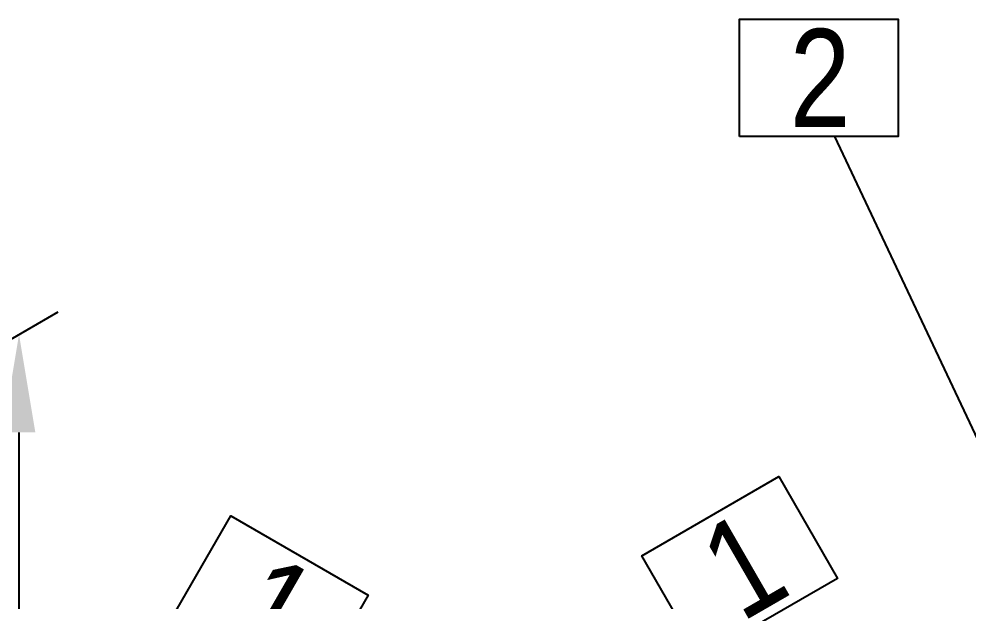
# Model space of a CAD drawing. Header units: millimetres. Extents: x 0 to 594, y 0 to 420.
# Drawn here: x 277.58 to 301.86, y 213.25 to 228.14 of the extents above; entities that cross this region are included whole.
import ezdxf
from ezdxf import colors
from ezdxf.entities.mleader import LeaderData, LeaderLine
from ezdxf.enums import TextEntityAlignment as Align
from ezdxf.math import Vec2, Vec3

# ---------------------------------------------------------------- set-up
doc = ezdxf.new("R2010")
doc.units = ezdxf.units.MM
doc.header["$LTSCALE"] = 0.25
doc.layers.add('주석', color=7, linetype='Continuous')
doc.layers.add('치수', color=1, linetype='Continuous')
doc.styles.add('AdskIsoAnnotation', font='arial.ttf', dxfattribs={"width": 0.8, "height": 1})
doc.styles.add('AdskIsoMetric', font='arial.ttf', dxfattribs={"width": 0.8, "height": 2.5})
doc.styles.add('AdskIsoMetric-30', font='arial.ttf', dxfattribs={"width": 0.8, "height": 2.5})
doc.styles.get("Standard").update_dxf_attribs({"font": 'arial.ttf'})
doc.dimstyles.new('AdskIsoMetric', dxfattribs={"dimtxt": 2.5, "dimasz": 2.5, "dimexe": 1, "dimexo": 2, "dimgap": 0.8, "dimtad": 1, "dimdec": 0, "dimrnd": 1, "dimzin": 0, "dimdsep": 46, "dimtxsty": 'AdskIsoMetric', "dimcen": 0, "dimclrt": 7, "dimadec": 0, "dimazin": 0, "dimtfac": 1, "dimtdec": 0, "dimtmove": 1, "dimatfit": 3, "dimfxl": 0, "dimfrac": 2, "dimtolj": 1, "dimtzin": 0, "dimarcsym": 0})

# ---------------------------------------------------------------- blocks, each defined once
blk = doc.blocks.new('*D69')
at = {"layer": 'Defpoints', "color": 0}
for p in [(277.58, 220.084), (264.59, 212.584), (264.59, 189.201)]:
    blk.add_point(p, dxfattribs=at)
at = {"layer": '치수', "color": 0, "lineweight": -2}
for p, q in [((266.59, 213.739), (278.58, 220.661)), ((277.58, 199.201), (277.58, 217.584)), ((266.59, 190.355), (278.58, 197.278))]:
    blk.add_line(p, q, dxfattribs=at)
at = {"layer": '치수', "color": 0}
for points in [[(277.163, 217.584), (277.997, 217.584), (277.58, 220.084)], [(277.163, 199.201), (277.997, 199.201), (277.58, 196.701)]]:
    blk.add_solid(points, dxfattribs=at)
at = {"layer": '치수', "color": 7, "insert": (275.314, 210.894), "char_height": 2.5, "attachment_point": 5, "rotation": 90, "style": 'AdskIsoMetric-30'}
blk.add_mtext('\\A1;3954', dxfattribs=at)
blk = doc.blocks.new('AnnoRect')
at = {"color": 0, "linetype": 'ByBlock', "lineweight": -2}
blk.add_wipeout([(-0.8095, -0.6), (-0.8095, 0.6), (0.8095, 0.6), (0.8095, -0.6)], dxfattribs=at)
blk.add_lwpolyline([(-0.8095, -0.6), (-0.8095, 0.6), (0.8095, 0.6), (0.8095, -0.6)], close=True, dxfattribs=at)
at = {"color": 0, "linetype": 'ByBlock', "lineweight": -2, "style": 'AdskIsoAnnotation', "width": 0.8}
blk.add_attdef('XX', text='', height=1, dxfattribs=at).set_placement((0, 0), align=Align.MIDDLE_CENTER)

msp = doc.modelspace()

# ---------------------------------------------------------------- block references
at = {"layer": '주석'}
ref = msp.add_blockref('AnnoRect', (284, 213.1419), dxfattribs=dict(at, xscale=2.500000000000001, yscale=2.500000000000001, zscale=2.500000000000001, rotation=330.0000000022818))
ref.add_attrib('XX_001', '1', (282.79, 212.3912), dxfattribs={"layer": '0', "color": 0, "linetype": 'ByBlock', "lineweight": -2, "height": 2.5, "rotation": 330, "style": 'AdskIsoAnnotation', "width": 0.8})

# ---------------------------------------------------------------- dimensions: what is measured, and where the dimension line sits
at = {"layer": '치수'}
dim = msp.add_linear_dim(base=(277.58, 220.0841), p1=(264.5896, 189.2007), p2=(264.5896, 212.5841), angle=90, text='3954', dimstyle='AdskIsoMetric', override={"dimtad": 0, "dimlfac": 169.101284, "dimtxsty": 'AdskIsoMetric-30', "dimse1": 0, "dimse2": 0, "dimsd1": 0, "dimsd2": 0, "dimtmove": 1}, dxfattribs=at)
dim.commit()
dim.dimension.update_dxf_attribs({"geometry": '*D69', "text_midpoint": (275.3137, 210.8939), "dimtype": 160})

# ---------------------------------------------------------------- leaders
at = {"layer": '주석'}
ml = msp.add_multileader_mtext('Standard', dxfattribs=at)
ml.set_content('')
ml.set_leader_properties()
ml.build(insert=Vec2(0, 0))
ml.multileader.update_dxf_attribs({"dogleg_length": 0, "arrow_head_size": 2.5})
ctx = ml.context
ctx.base_point, ctx.arrow_head_size, ctx.plane_origin = Vec3(298.4286, 225.1419), 2.5, Vec3(0, 13.1419)
notes = []
notes.append((ctx, [(0, (1, 1, 0), (298.4286, 225.1419), (-1, 0), 0, [(0, [(304.5166, 212.2525)], 0, [])])]))
ctx.mtext, ml.multileader.dxf.content_type = None, 0
for ctx, leaders in notes:
    for number, flags, end, landing, length, lines in leaders:
        leader = LeaderData()
        leader.index, (leader.has_last_leader_line, leader.has_dogleg_vector, leader.attachment_direction) = number, flags
        leader.last_leader_point, leader.dogleg_vector, leader.dogleg_length = Vec3(end), Vec3(landing), length
        for number, points, colour, breaks in lines:
            line = LeaderLine()
            line.index, line.vertices, line.color, line.breaks = number, Vec3.list(points), colors.encode_raw_color(colour), breaks
            leader.lines.append(line)
        ctx.leaders.append(leader)

# ---------------------------------------------------------------- next in the draw order: block references
ref = msp.add_blockref('AnnoRect', (298.0238, 226.6419), dxfattribs=dict(at, xscale=2.5, yscale=2.5, zscale=2.5))
ref.add_attrib('XX_001', '2', (297.2796, 225.3867), dxfattribs={"layer": '0', "color": 0, "linetype": 'ByBlock', "lineweight": -2, "height": 2.5, "style": 'AdskIsoAnnotation', "width": 0.8})
ref = msp.add_blockref('AnnoRect', (296, 214.1419), dxfattribs=dict(at, xscale=2.500000000000001, yscale=2.500000000000001, zscale=2.500000000000001, rotation=30.00000000415178))
ref.add_attrib('XX_001', '1', (296.0451, 212.7186), dxfattribs={"layer": '0', "color": 0, "linetype": 'ByBlock', "lineweight": -2, "height": 2.5, "rotation": 30, "style": 'AdskIsoAnnotation', "width": 0.8})

doc.saveas('drawing.dxf')
